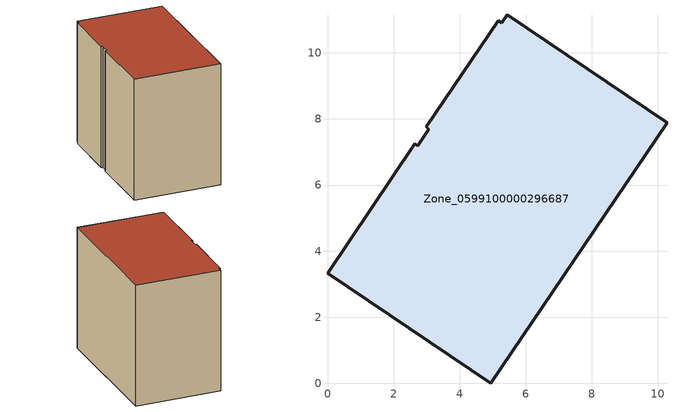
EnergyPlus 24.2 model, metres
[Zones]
Zone_0599100000296687
 floor ground (C_G): 5.28,10.92 5.44,11.15 10.28,7.88 4.94,0 0,3.33 2.65,7.25 2.73,7.19 3.06,7.69 3,7.76 5.18,10.98 z1.46
 wall outside (C_F): 5.18,10.98 3,7.76 3.06,7.69 2.73,7.19 2.65,7.25 0,3.33 4.94,0 10.28,7.88 5.44,11.15 5.28,10.92 5.18,10.98 z1.46:9.91
 roof outside (C_R): 5.44,11.15 5.28,10.92 5.18,10.98 3,7.76 3.06,7.69 2.73,7.19 2.65,7.25 0,3.33 4.94,0 10.28,7.88 z9.91
[BUILDING]
Pand.0599100000296687: North Axis=0; Terrain=City; Loads Convergence Tolerance Value=0.04; Temperature Convergence Tolerance Value=0.4; Solar Distribution=FullExterior; Maximum Number of Warmup Days=25; Minimum Number of Warmup Days=1
[Site:Location]
Rotterdam.The.Hague.AP_ZH_NLD Design_Conditions: Latitude=51.96; Longitude=4.45; Time Zone=1; Elevation=-4.5
[SITE:GROUNDTEMPERATURE:BUILDINGSURFACE]
18, 18, 18, 18, 18, 18, 18, 18, 18, 18, 18, 18
[MATERIAL] Thermal Absorptance=0.9; Solar Absorptance=0.7; Visible Absorptance=0.7
Name | Roughness | Thickness | Conductivity | Density | Specific Heat
G.TC.1975-1991 | MediumSmooth | 0.15 | 0.288461 | 540 | 1210
F.TC.1975-1991 | Rough | 0.3 | 0.230769 | 1920 | 840
R.TC.1975-1991 | MediumRough | 0.2 | 0.153846 | 1500 | 1000
[CONSTRUCTION]
C_G: G.TC.1975-1991
C_F: F.TC.1975-1991
C_R: R.TC.1975-1991
[ZONE]
Zone_0599100000296687: Type=1; Multiplier=1; Ceiling Height=Autocalculate; Volume=Autocalculate; Floor Area=autocalculate; Part of Total Floor Area=Yes
[ZONEINFILTRATION:DESIGNFLOWRATE]
Infil_Zone_0599100000296687: Zone or ZoneList or Space or SpaceList=Zone_0599100000296687; Schedule=AlwaysOn; Design Flow Rate Calculation Method=Flow/Area; Flow Rate per Floor Area=0.003; Constant Term Coefficient=1; Temperature Term Coefficient=0; Velocity Term Coefficient=0; Velocity Squared Term Coefficient=0
[HVACTEMPLATE:ZONE:IDEALLOADSAIRSYSTEM]
Zone_0599100000296687: Maximum Heating Supply Air Temperature=50; Minimum Cooling Supply Air Temperature=13; Maximum Heating Supply Air Humidity Ratio=0.0156; Minimum Cooling Supply Air Humidity Ratio=0.0077; Heating Limit=NoLimit; Cooling Limit=NoLimit; Dehumidification Control Type=ConstantSensibleHeatRatio; Cooling Sensible Heat Ratio=0.7; Dehumidification Setpoint=60; Humidification Control Type=None; Humidification Setpoint=30; Outdoor Air Method=None; Outdoor Air Flow Rate per Person=0.00944; Outdoor Air Flow Rate per Zone Floor Area=0; Outdoor Air Flow Rate per Zone=0; Demand Controlled Ventilation Type=None; Outdoor Air Economizer Type=NoEconomizer; Heat Recovery Type=None; Sensible Heat Recovery Effectiveness=0.7; Latent Heat Recovery Effectiveness=0.65
[ZONECONTROL:THERMOSTAT]
ThermostatControl_Zone_0599100000296687: Zone or ZoneList=Zone_0599100000296687; Control Type Schedule=DualSetpointControlType; Control 1=Thermostat_Zone_0599100000296687; Temperature Difference Between Cutout And Setpoint=0
[THERMOSTATSETPOINT:DUALSETPOINT]
Thermostat_Zone_0599100000296687: Heating Setpoint Temperature Schedule=HeatingSetpoint_Zone_0599100000296687; Cooling Setpoint Temperature Schedule=CoolingSetpoint_Zone_0599100000296687
[SCHEDULE:COMPACT]
HeatingSetpoint_Zone_0599100000296687: Through: 12/31, For: AllDays, Until: 24:00, 21
CoolingSetpoint_Zone_0599100000296687: Through: 12/31, For: AllDays, Until: 24:00, 24
DualSetpointControlType: Through: 12/31, For: AllDays, Until: 24:00, 4
AlwaysOn: Through: 12/31, For: AllDays, Until: 24:00, 1
